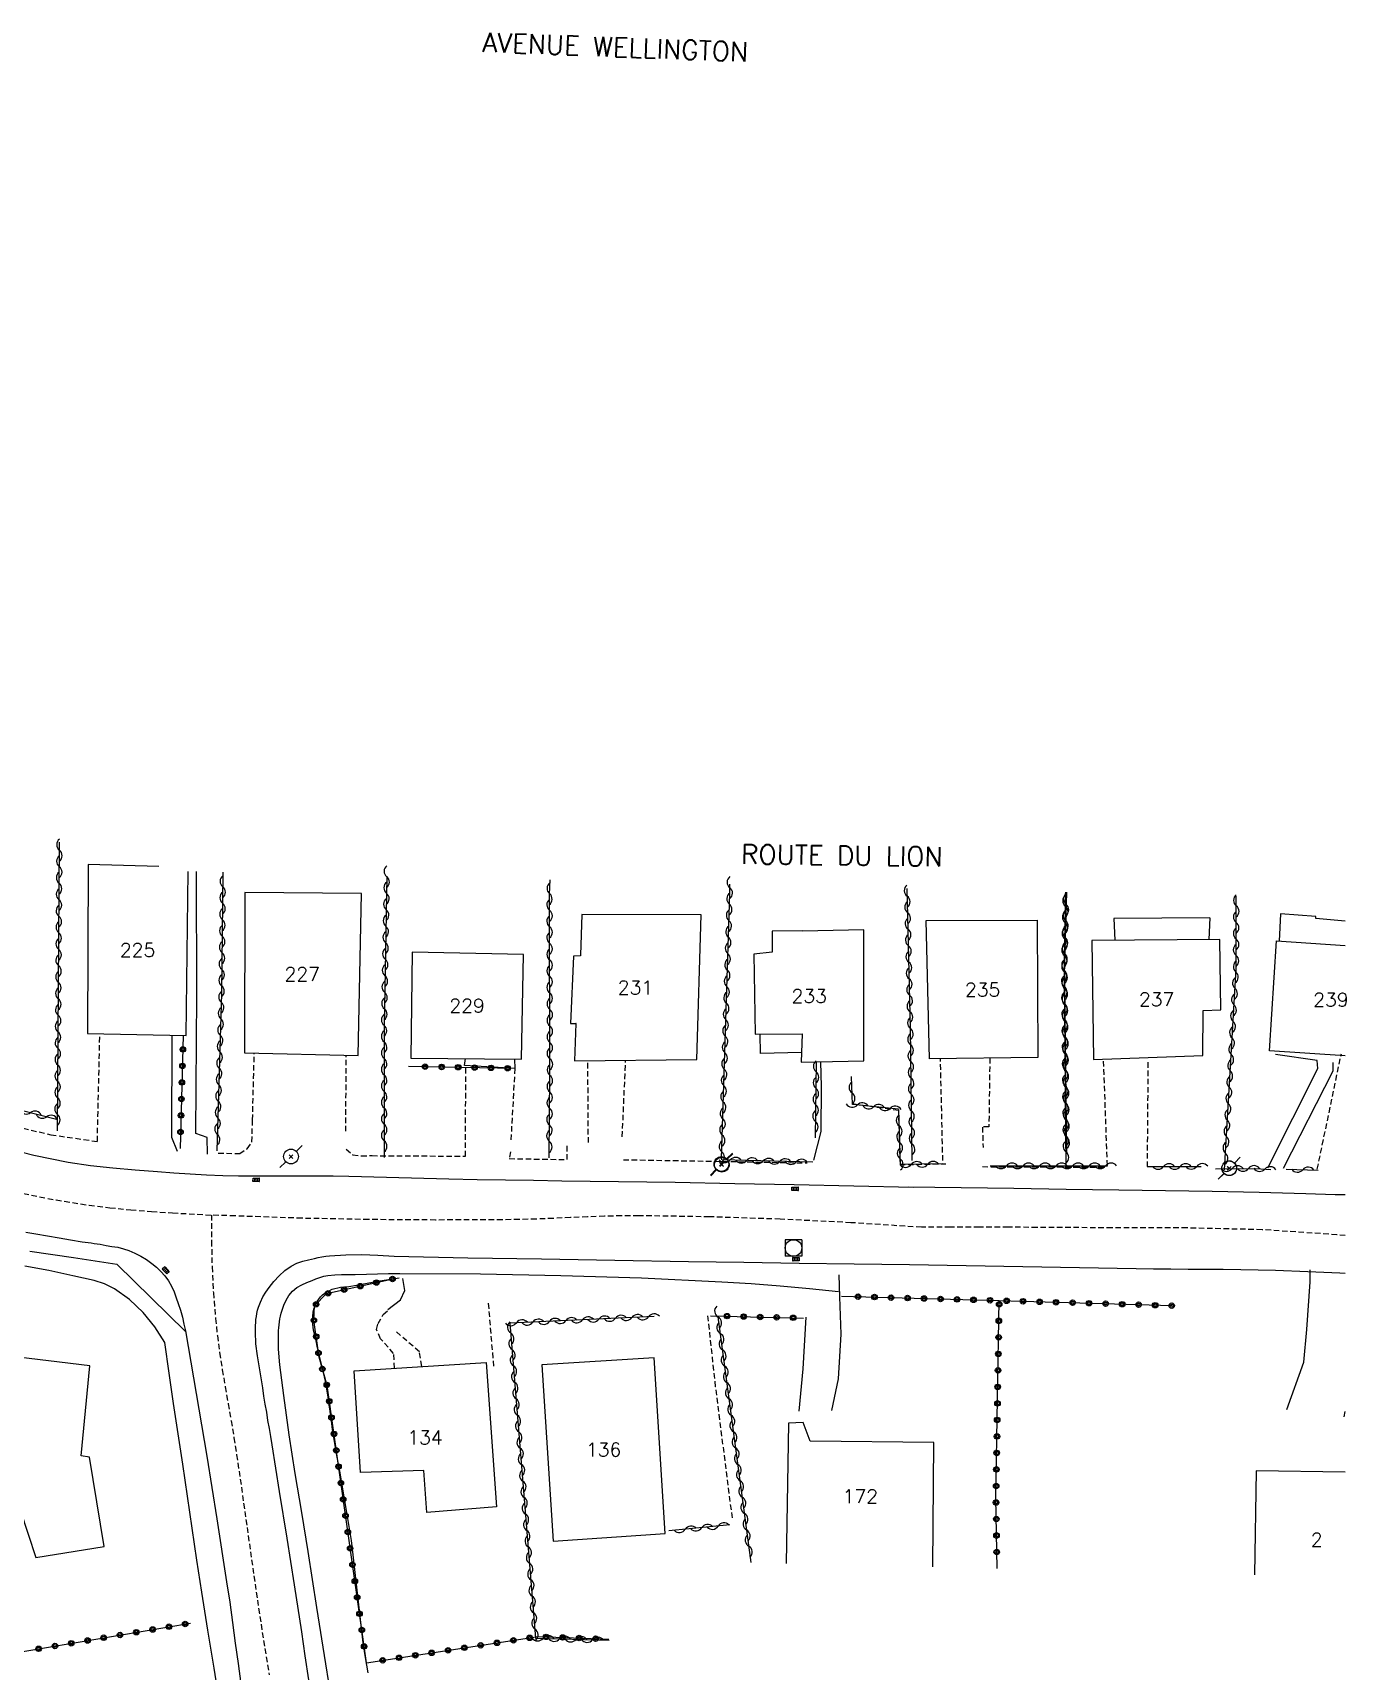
# Model space of a CAD drawing. Header units: millimetres. Extents: x 150997 to 152001, y 151999 to 153001.
# Drawn here: x 151880.8 to 152000.1, y 152318.2 to 152467 of the extents above; entities that cross this region are included whole.
import ezdxf
from ezdxf.enums import TextEntityAlignment as Align

# ---------------------------------------------------------------- set-up
doc = ezdxf.new("R2010")
doc.units = ezdxf.units.MM
doc.linetypes.add('DASHED', pattern=[0.75, 0.5, -0.25])
doc.layers.get('0').update_dxf_attribs({"linetype": 'CONTINUOUS'})
for name, color, linetype in [('W0001', 6, 'DASHED'), ('W0008', 7, 'CONTINUOUS'), ('W0014', 7, 'CONTINUOUS'), ('W0017', 7, 'CONTINUOUS'), ('W0101', 7, 'CONTINUOUS'), ('W0104', 1, 'CONTINUOUS'), ('W0112', 1, 'DASHED'), ('W0211', 2, 'CONTINUOUS'), ('W0310', 3, 'CONTINUOUS'), ('W0323', 7, 'CONTINUOUS'), ('W0401', 7, 'CONTINUOUS'), ('W0420', 7, 'CONTINUOUS'), ('W0473', 7, 'CONTINUOUS'), ('W0989', 7, 'CONTINUOUS'), ('W0991', 7, 'CONTINUOUS')]:
    doc.layers.add(name, color=color, linetype=linetype)
doc.styles.get("Standard").update_dxf_attribs({"font": 'romans.shx', "width": 0.85})

# ---------------------------------------------------------------- blocks, each defined once
blk = doc.blocks.new('T473')
for p, q in [((-0.166667, 0.166667), (0.166667, -0.166667)), ((-0.166667, -0.166667), (0.166667, 0.166667)), ((0.500001, 0.500001), (1.000002, 1.000002)), ((-1.000002, -1.000002), (-0.500001, -0.500001))]:
    blk.add_line(p, q)
blk.add_ellipse((0, 0), major_axis=(0.471405, 0.471405), ratio=1, start_param=5.4977871438, end_param=11.780972451)
blk = doc.blocks.new('T401')
for p, q in [((-0.3, 0.3), (0, 0.3)), ((-0.3, -0.25), (-0.3, 0.3)), ((-0.3, 0.15), (0, 0.15)), ((-0.3, 0), (0, 0)), ((0, 0.3), (0, -0.25)), ((-0.3, -0.15), (0, -0.15)), ((-0.3, -0.25), (-0.3, -0.3)), ((-0.3, -0.3), (0, -0.3)), ((0, -0.3), (0, -0.25))]:
    blk.add_line(p, q)
blk = doc.blocks.new('T420')
for p, q in [((0.75, 0.75), (-0.75, 0.75)), ((-0.75, 0.75), (-0.75, -0.75)), ((0.75, 0.75), (0.75, -0.75)), ((0.75, -0.75), (-0.75, -0.75))]:
    blk.add_line(p, q)
blk.add_ellipse((0, 0), major_axis=(-0.53, 0.53), ratio=1, start_param=3.926991, end_param=10.210176)
blk = doc.blocks.new('t310o')
at = {"color": 0, "linetype": 'Continuous'}
for centre, start, end in [((-0.5, 0.38), 216.8699, 323.1304), ((0.5, -0.37), 36.8699, 143.1303)]:
    blk.add_arc(centre, 0.625, start, end, dxfattribs=at)
blk = doc.blocks.new('t323o')
at = {"color": 0, "linetype": 'Continuous'}
for radius in [0.25, 0.15]:
    blk.add_circle((0, 0), radius, dxfattribs=at)

msp = doc.modelspace()

# ---------------------------------------------------------------- linework, layer by layer
at = {"layer": 'W0001'}
for points in [[(151844.03, 152374.91), (151846.38, 152373.34), (151848.78, 152371.84), (151851.24, 152370.44), (151853.77, 152369.16), (151856.08, 152368.17), (151858.44, 152367.31), (151860.83, 152366.53), (151863.22, 152365.79), (151865.9, 152364.98), (151868.6, 152364.24), (151871.31, 152363.54), (151874.03, 152362.89), (151876.98, 152362.21), (151879.94, 152361.55), (151882.92, 152360.97), (151885.92, 152360.5), (151887.8, 152360.27), (151889.7, 152360.08), (151891.59, 152359.93), (151893.49, 152359.8), (151897.04, 152359.6)], [(151897.04, 152359.6), (151897.03, 152357.25), (151897.08, 152354.9), (151897.2, 152352.55), (151897.39, 152350.21), (151897.56, 152348.65), (151897.77, 152347.1), (151898.01, 152345.55), (151898.27, 152344), (151898.54, 152342.46), (151898.81, 152340.92), (151899.07, 152339.37), (151899.31, 152337.82), (151899.64, 152335.62), (151899.95, 152333.42), (151900.26, 152331.22), (151900.57, 152329.02), (151900.88, 152326.82), (151901.2, 152324.62), (151901.53, 152322.42), (151901.87, 152320.22), (151902.26, 152317.84)], [(152000, 152357.73), (151999.25, 152357.81), (151992.45, 152358.27), (151985.63, 152358.43), (151978.82, 152358.44), (151972.02, 152358.48), (151969.4, 152358.5), (151966.77, 152358.51), (151964.15, 152358.51), (151961.52, 152358.49), (151955.11, 152358.91), (151948.68, 152359.23), (151942.26, 152359.44), (151935.83, 152359.54), (151934.28, 152359.53), (151932.73, 152359.49), (151931.18, 152359.44), (151929.63, 152359.37), (151928.09, 152359.3), (151926.54, 152359.24), (151924.99, 152359.2), (151923.44, 152359.17), (151917.38, 152359.15), (151911.31, 152359.19), (151905.25, 152359.31), (151899.18, 152359.52), (151897.04, 152359.6)]]:
    msp.add_lwpolyline(points, dxfattribs=at)
at = {"layer": 'W0008'}
msp.add_lwpolyline([(151880.17, 152358.05), (151881.08, 152357.9), (151882.13, 152357.72), (151883.18, 152357.53), (151884.23, 152357.35), (151885.28, 152357.18), (151885.55, 152357.14), (151885.83, 152357.1), (151886.1, 152357.07), (151886.37, 152357.03), (151886.65, 152356.99), (151886.92, 152356.95), (151887.19, 152356.9), (151887.46, 152356.85), (151887.99, 152356.76), (151888.51, 152356.67), (151889.03, 152356.54), (151889.53, 152356.38), (151890.08, 152356.14), (151890.62, 152355.87), (151891.13, 152355.55), (151891.61, 152355.2), (151892.03, 152354.86), (151892.42, 152354.48), (151892.79, 152354.08), (151893.11, 152353.64), (151893.4, 152353.15), (151893.63, 152352.63), (151893.83, 152352.09), (151894.01, 152351.56), (151894.21, 152350.95), (151894.38, 152350.33), (151894.53, 152349.7), (151894.66, 152349.07)], dxfattribs=at)
at = {"layer": 'W0014'}
for points in [[(151960.78, 152362.12), (151955.37, 152362.24), (151949.96, 152362.35), (151944.55, 152362.45), (151939.14, 152362.55), (151936.57, 152362.59), (151934, 152362.63), (151931.43, 152362.66), (151928.86, 152362.69), (151926.29, 152362.73), (151923.72, 152362.76), (151921.15, 152362.8), (151918.58, 152362.85), (151917.45, 152362.88), (151916.31, 152362.91), (151915.18, 152362.95), (151914.04, 152362.98), (151912.91, 152363.02), (151911.77, 152363.05), (151910.64, 152363.08), (151909.5, 152363.1), (151908.07, 152363.12), (151906.64, 152363.12), (151905.21, 152363.12), (151903.78, 152363.12), (151902.35, 152363.12), (151900.91, 152363.12), (151899.48, 152363.14), (151898.05, 152363.18), (151896.57, 152363.24), (151895.09, 152363.31), (151893.61, 152363.41), (151892.13, 152363.52), (151890.1, 152363.68), (151888.06, 152363.85), (151886.03, 152364.07), (151884.02, 152364.38), (151880.9, 152365.02), (151877.81, 152365.81)], [(152000, 152361.43), (151999.09, 152361.45), (151996.42, 152361.53), (151992.17, 152361.65), (151987.93, 152361.73), (151983.69, 152361.79), (151979.45, 152361.85), (151974.67, 152361.93), (151969.9, 152362), (151965.13, 152362.07), (151960.35, 152362.13)], [(151880.54, 152356.33), (151884.48, 152355.74), (151888.43, 152355.14)], [(151905.88, 152317.38), (151905.55, 152319.57), (151905.22, 152321.75), (151904.57, 152326), (151903.9, 152330.24), (151903.22, 152334.48), (151902.53, 152338.73), (151902.41, 152339.47), (151902.29, 152340.21), (151902.16, 152340.94), (151902.04, 152341.68), (151901.91, 152342.42), (151901.79, 152343.16), (151901.68, 152343.9), (151901.57, 152344.64), (151901.39, 152345.72), (151901.21, 152346.8), (151901.07, 152347.9), (151901.02, 152348.99), (151901.02, 152349.28), (151901.03, 152349.56), (151901.05, 152349.84), (151901.07, 152350.11), (151901.11, 152350.39), (151901.16, 152350.67), (151901.22, 152350.95), (151901.3, 152351.22), (151901.48, 152351.7), (151901.7, 152352.17), (151901.97, 152352.61), (151902.26, 152353.03), (151902.7, 152353.58), (151903.17, 152354.09), (151903.69, 152354.56), (151904.27, 152354.97), (151904.78, 152355.22), (151905.31, 152355.4), (151905.85, 152355.54), (151906.39, 152355.66), (151906.72, 152355.74), (151907.06, 152355.81), (151907.41, 152355.86), (151907.75, 152355.9), (151909.22, 152355.98), (151910.69, 152356.01), (151912.15, 152355.96), (151913.61, 152355.86)], [(151913.61, 152355.86), (151920.3, 152355.73), (151926.99, 152355.61), (151933.67, 152355.5), (151940.36, 152355.39), (151945.38, 152355.32), (151950.39, 152355.24), (151955.41, 152355.18), (151960.43, 152355.12)], [(151892.78, 152348.01), (151891.89, 152349.45), (151890.82, 152350.76), (151889.59, 152351.92), (151888.21, 152352.9), (151887.32, 152353.35), (151886.36, 152353.65), (151885.39, 152353.86), (151884.44, 152354.07), (151882.26, 152354.55), (151880.07, 152354.95)], [(151888.43, 152355.14), (151894.67, 152349.01)], [(151908.23, 152313.73), (151907.42, 152318.83), (151906.61, 152323.94), (151905.8, 152329.04), (151905.23, 152332.58), (151904.64, 152336.11), (151904.08, 152339.65), (151903.6, 152343.2), (151903.42, 152344.6), (151903.24, 152346), (151903.12, 152347.41), (151903.1, 152348.83), (151903.11, 152349.1), (151903.13, 152349.37), (151903.16, 152349.63), (151903.19, 152349.9), (151903.24, 152350.17), (151903.29, 152350.43), (151903.36, 152350.69), (151903.44, 152350.95), (151903.61, 152351.41), (151903.81, 152351.87), (151904.06, 152352.3), (151904.38, 152352.69), (151904.78, 152353.02), (151905.23, 152353.27), (151905.7, 152353.47), (151906.16, 152353.67), (151906.51, 152353.81), (151906.87, 152353.93), (151907.23, 152354.04), (151907.61, 152354.12), (151908.22, 152354.18), (151908.85, 152354.2), (151909.47, 152354.19), (151910.09, 152354.19), (151911.1, 152354.23), (151912.11, 152354.26), (151913.12, 152354.29), (151914.14, 152354.3), (151921.45, 152354.25), (151928.76, 152354.12), (151936.07, 152353.89), (151943.37, 152353.54), (151946.03, 152353.38), (151948.69, 152353.18), (151951.34, 152352.93), (151953.99, 152352.65)], [(151960.43, 152355.12), (151965.57, 152355.01), (151970.72, 152354.92), (151975.86, 152354.83), (151981, 152354.74), (151982.59, 152354.72), (151984.17, 152354.71), (151985.75, 152354.7), (151987.34, 152354.69), (151988.92, 152354.68), (151990.51, 152354.66), (151992.09, 152354.63), (151993.68, 152354.59), (151996.6, 152354.48), (151999.52, 152354.34), (152000, 152354.31)], [(151894.66, 152349.07), (151895.65, 152343.38), (151896.6, 152337.69), (151897.52, 152331.99), (151898.4, 152326.29), (151898.68, 152324.43), (151898.94, 152322.58), (151899.19, 152320.72), (151899.44, 152318.87), (151899.69, 152317.01)], [(151897.83, 152314.99), (151897.26, 152318.44), (151896.7, 152321.9), (151896.15, 152325.35), (151895.7, 152328.25), (151895.27, 152331.15), (151894.84, 152334.06), (151894.41, 152336.96), (151894, 152339.72), (151893.59, 152342.48), (151893.19, 152345.24), (151892.78, 152348.01)]]:
    msp.add_lwpolyline(points, dxfattribs=at)
at = {"layer": 'W0017'}
for points in [[(151896.68, 152365.13), (151896.63, 152366.64), (151895.6, 152367.02), (151895.71, 152379.55), (151895.68, 152390.8)], [(151893.95, 152365.39), (151893.42, 152366.64), (151893.45, 152375.94)], [(151951.73, 152364.58), (151952.4, 152367.19), (151952.44, 152371.27), (151952.37, 152373.52)], [(151992.97, 152363.89), (151997.51, 152372.91), (151997.46, 152373.64), (151993.67, 152374.18)], [(151998.88, 152373.47), (151998.88, 152372.66), (151994.35, 152363.82)], [(151953.36, 152341.84), (151953.99, 152344.72), (151954.21, 152348.78), (151954.11, 152352.18), (151954.05, 152354.17)], [(151994.71, 152341.93), (151996.23, 152346.24), (151996.51, 152349.19), (151996.83, 152353.55), (151996.83, 152354.63)], [(151913.04, 152351.01), (151914.2, 152351.89), (151914.6, 152352.74), (151914.4, 152353.84)], [(151951.02, 152350.32), (151950.73, 152345.63), (151950.38, 152341.79)], [(151999.89, 152341.27), (152000, 152341.76)]]:
    msp.add_lwpolyline(points, dxfattribs=at)
at = {"layer": 'W0101'}
for points in [[(151892.25, 152391.26), (151885.82, 152391.45), (151885.78, 152376.11), (151894.74, 152375.92)], [(151894.74, 152375.92), (151894.9, 152390.82)], [(152000, 152374.06), (151993.11, 152374.52), (151993.77, 152384.51), (152000, 152384.1)], [(151962.64, 152338.93), (151951.4, 152339.07), (151950.78, 152340.76), (151949.43, 152340.68), (151949.22, 152327.95)], [(151962.54, 152327.63), (151962.64, 152338.93)], [(151991.92, 152336.36), (151991.77, 152326.93)], [(152000, 152336.24), (151991.92, 152336.36)]]:
    msp.add_lwpolyline(points, dxfattribs=at)
for points in [[(151910.36, 152374.09), (151910.65, 152388.81), (151900.06, 152388.9), (151900.02, 152374.35)], [(151941.1, 152373.73), (151941.5, 152386.89), (151930.65, 152386.92), (151930.55, 152383.21), (151930.55, 152383.16), (151929.9, 152383.11), (151929.65, 152377.01), (151930.14, 152377), (151930.11, 152377), (151930, 152373.62)], [(151956.27, 152373.61), (151956.27, 152385.51), (151950.72, 152385.39), (151950.71, 152385.42), (151947.96, 152385.39), (151947.94, 152383.47), (151946.3, 152383.31), (151946.42, 152376.05), (151950.68, 152376.08), (151950.58, 152373.48)], [(151972.07, 152373.92), (151962.24, 152373.79), (151961.95, 152386.36), (151972.02, 152386.38)], [(151988.7, 152378.24), (151988.62, 152384.65), (151976.98, 152384.55), (151977.14, 152373.73), (151987.08, 152374.1), (151987.09, 152378.18)], [(151925.19, 152373.75), (151925.37, 152383.26), (151915.26, 152383.49), (151915.12, 152373.87)], [(151887.27, 152329.5), (151885.96, 152337.61), (151885.18, 152337.72), (151885.98, 152345.9), (151869.17, 152347.93), (151867.83, 152336.2), (151878.97, 152334.85), (151881.08, 152328.49)], [(151922.91, 152333.08), (151916.58, 152332.58), (151916.32, 152336.4), (151910.55, 152336.22), (151909.99, 152345.46), (151921.98, 152346.21)], [(151937.22, 152346.63), (151927.04, 152345.99), (151928.07, 152329.96), (151938.23, 152330.67)]]:
    msp.add_lwpolyline(points, close=True, dxfattribs=at)
at = {"layer": 'W0104'}
for points in [[(152000, 152386.29), (151997.32, 152386.54), (151997.32, 152386.73), (151994.13, 152386.98), (151993.99, 152384.49)], [(151987.69, 152386.61), (151978.99, 152386.53), (151979.08, 152384.57)], [(151987.69, 152386.61), (151987.62, 152384.65)], [(151950.61, 152374.36), (151946.89, 152374.29), (151946.86, 152376.05)], [(151924.55, 152373.76), (151924.58, 152372.92), (151920.01, 152373.2), (151920.11, 152373.81)]]:
    msp.add_lwpolyline(points, dxfattribs=at)
at = {"layer": 'W0112'}
for points in [[(151845.8, 152383.88), (151845.75, 152383.15), (151846.04, 152382.54), (151848.39, 152380.76), (151851.33, 152378.91), (151858.01, 152375.31), (151862.67, 152372.99), (151869.29, 152370.55), (151876.27, 152368.35), (151882.44, 152366.9), (151886.66, 152366.28)], [(151886.66, 152366.29), (151886.89, 152376.09)], [(151899.59, 152365.18), (151900.28, 152365.63), (151900.69, 152366.23), (151900.76, 152368.23), (151900.91, 152374.32)], [(151909.23, 152367.21), (151909.26, 152374.11)], [(151931.26, 152366.18), (151931.21, 152373.63)], [(151934.34, 152366.71), (151934.64, 152373.66)], [(151963.45, 152364.55), (151963.24, 152373.8)], [(151967.72, 152373.86), (151967.64, 152367.62), (151967.05, 152367.6), (151967.11, 152365.74)], [(151978.4, 152364.1), (151978.05, 152373.82)], [(151997.46, 152363.76), (151999.65, 152374.26)], [(151920.09, 152364.95), (151920.13, 152373.19)], [(151924.58, 152372.92), (151924.22, 152366.4)], [(151982.08, 152373.48), (151982.01, 152364)], [(151959.6, 152364.18), (151959.45, 152369.09), (151955.05, 152369.73)], [(151897.64, 152365.23), (151899.59, 152365.18)], [(151909.27, 152365.6), (151909.85, 152365.08), (151910.64, 152364.99), (151911.61, 152365), (151920.09, 152364.95)], [(151924.2, 152365.34), (151924.07, 152364.73)], [(151924.07, 152364.73), (151929.33, 152364.64)], [(151929.33, 152364.64), (151929.32, 152366.04)], [(151934.44, 152364.63), (151951.14, 152364.34)], [(151959.54, 152364.18), (151963.72, 152364.26)], [(151967.05, 152364), (151978.12, 152363.95)], [(151922.67, 152345.86), (151922.18, 152351.79)], [(151913.66, 152345.69), (151913.57, 152347.03), (151912.39, 152348.37), (151912.01, 152349.2), (151912.16, 152349.74), (151912.62, 152350.57), (151913.04, 152350.93)], [(151944.34, 152332.08), (151942.82, 152344), (151942.12, 152350.46)], [(151916.14, 152345.85), (151915.91, 152347.19), (151913.66, 152349.12)]]:
    msp.add_lwpolyline(points, dxfattribs=at)
at = {"layer": 'W0211'}
msp.add_lwpolyline([(151911.25, 152318), (151911.13, 152318.71), (151911.01, 152319.42), (151910.81, 152320.74), (151910.64, 152322.07), (151910.49, 152323.4), (151910.35, 152324.73), (151910.21, 152326.06), (151910.06, 152327.39), (151909.91, 152328.72), (151909.73, 152330.04), (151909.54, 152331.31), (151909.33, 152332.57), (151909.12, 152333.83), (151908.9, 152335.08), (151908.67, 152336.34), (151908.45, 152337.6), (151908.24, 152338.86), (151908.03, 152340.12), (151907.95, 152340.67), (151907.87, 152341.22), (151907.8, 152341.77), (151907.73, 152342.32), (151907.65, 152342.87), (151907.57, 152343.43), (151907.48, 152343.98), (151907.38, 152344.52), (151907.3, 152344.9), (151907.21, 152345.28), (151907.12, 152345.66), (151907.02, 152346.04), (151906.92, 152346.41), (151906.83, 152346.79), (151906.74, 152347.17), (151906.67, 152347.55), (151906.49, 152348.33), (151906.3, 152349.14), (151906.19, 152349.97), (151906.27, 152350.81), (151906.33, 152351.05), (151906.41, 152351.29), (151906.51, 152351.53), (151906.63, 152351.75), (151906.77, 152351.97), (151906.94, 152352.17), (151907.12, 152352.35), (151907.32, 152352.51), (151908, 152352.86), (151908.75, 152353.04), (151909.5, 152353.12), (151910.21, 152353.23), (151911.17, 152353.42), (151912.14, 152353.59), (151913.11, 152353.75), (151914.08, 152353.89)], dxfattribs=at)
at = {"layer": 'W0310'}
for points in [[(151883.03, 152367.25), (151883.22, 152393.49)], [(151898.07, 152390.75), (151897.93, 152379.73), (151897.51, 152365.43)], [(151912.95, 152390.4), (151912.7, 152376.69), (151912.71, 152364.84)], [(151927.71, 152364.79), (151927.77, 152372.44), (151927.73, 152388.72), (151927.78, 152390.05)], [(151951.64, 152364.4), (151943.37, 152364.63), (151943.36, 152364.74), (151944.1, 152388.82), (151944.11, 152389.66)], [(151960.68, 152364.57), (151960.51, 152376.58), (151960.21, 152389.28)], [(151974.68, 152388.94), (151974.46, 152381.43), (151974.64, 152363.85)], [(151974.73, 152365.17), (151974.49, 152383.01), (151974.62, 152388.95)], [(151989.05, 152363.72), (151990.09, 152381.96), (151990.11, 152388.58)], [(151846.42, 152383.54), (151848.73, 152381.54), (151853.57, 152378.77), (151861.35, 152374.88), (151876.25, 152370.02), (151883.08, 152368.27)], [(151951.95, 152373.51), (151951.86, 152366.62)], [(151959.44, 152369.23), (151955.24, 152369.64), (151955.16, 152372.2)], [(151963.41, 152364.25), (151959.6, 152364.18), (151959.45, 152369.2)], [(151967.74, 152364.07), (151978.4, 152364.07)], [(151982.01, 152364), (151986.93, 152364.02)], [(151988.22, 152363.81), (151991.87, 152363.84), (151993.24, 152363.74)], [(151994.65, 152363.77), (151997.55, 152363.68)], [(151937.23, 152350.39), (151924.13, 152349.79), (151926.46, 152321.16), (151933.14, 152320.97)], [(151946.03, 152328.03), (151943.05, 152350.35)], [(151944.11, 152331.45), (151938.57, 152330.92)]]:
    msp.add_lwpolyline(points, dxfattribs=at)
at = {"layer": 'W0323'}
for points in [[(151894.47, 152375.92), (151894.17, 152365.65)], [(151924.6, 152372.93), (151914.93, 152373.11)], [(151911.1, 152318.93), (151907.52, 152344.11), (151906.81, 152346.68), (151906.33, 152350.04), (151906.39, 152351.34), (151907.46, 152352.46), (151913.66, 152353.83)], [(151954.25, 152352.23), (151968.57, 152351.83), (151984.27, 152351.37)], [(151968.38, 152327.49), (151968.28, 152333.92), (151968.57, 152351.83)], [(151942.36, 152350.46), (151950.79, 152350.24)], [(151870.97, 152318.47), (151871.44, 152318.54), (151895.11, 152322.53)], [(151911.1, 152318.93), (151926.69, 152321.31), (151933.12, 152321.08)]]:
    msp.add_lwpolyline(points, dxfattribs=at)

# ---------------------------------------------------------------- block references
at = {"layer": 'W0310'}
for p, rotation in [((151883.22, 152392.75), 89.57539357689367), ((151883.21, 152391.25), 89.57539357689367), ((151883.19, 152389.75), 89.57539357689367), ((151898.05, 152389.43), 269.3183071682975), ((151912.94, 152390.34), 268.9672778037855), ((151944.11, 152389.35), 89.52608853141757), ((151883.18, 152388.25), 89.57539357689367), ((151898.03, 152387.93), 269.3183071682975), ((151912.92, 152388.84), 268.9672778037855), ((151927.74, 152388.79), 87.8347431890976), ((151944.07, 152387.85), 88.2399493557862), ((151960.22, 152388.57), 91.35991230398422), ((151974.59, 152387.66), 88.79243149533546), ((151974.65, 152387.84), 268.3860584421481), ((151990.11, 152387.69), 89.81540322525865), ((151883.17, 152386.75), 89.57539357689367), ((151898.01, 152386.43), 269.3183071682975), ((151912.89, 152387.34), 268.9672778037855), ((151927.74, 152387.29), 90.13020945845093), ((151944.03, 152386.35), 88.2399493557862), ((151960.26, 152387.07), 91.35991230398422), ((151974.56, 152386.16), 88.79243149533546), ((151974.6, 152386.34), 268.3860584421481), ((151990.1, 152386.19), 89.81540322525865), ((151883.16, 152385.25), 89.57539357689367), ((151898, 152384.93), 269.3183071682975), ((151912.86, 152385.84), 268.9672778037855), ((151927.74, 152385.79), 90.13020945845093), ((151943.98, 152384.85), 88.2399493557862), ((151960.3, 152385.57), 91.35991230398422), ((151974.53, 152384.67), 88.79243149533546), ((151974.56, 152384.84), 268.3860584421481), ((151990.1, 152384.69), 89.81540322525865), ((151883.15, 152383.75), 89.57539357689367), ((151897.98, 152383.43), 269.3183071682975), ((151912.84, 152384.34), 268.9672778037855), ((151927.74, 152384.29), 90.13020945845093), ((151943.93, 152383.35), 88.2399493557862), ((151960.33, 152384.07), 91.35991230398422), ((151974.5, 152383.17), 88.79243149533546), ((151974.52, 152383.34), 268.3860584421481), ((151990.09, 152383.19), 89.81540322525865), ((151883.14, 152382.25), 89.57539357689367), ((151897.96, 152381.93), 269.3183071682975), ((151912.81, 152382.84), 268.9672778037855), ((151927.75, 152382.79), 90.13020945845093), ((151943.89, 152381.85), 88.2399493557862), ((151960.37, 152382.57), 91.35991230398422), ((151974.48, 152381.84), 268.3860584421481), ((151974.51, 152381.67), 90.76753767728567), ((151990.07, 152381.69), 86.73908615858558), ((151883.13, 152380.75), 89.57539357689367), ((151897.94, 152380.43), 269.3183071682975), ((151912.78, 152381.34), 268.9672778037855), ((151927.75, 152381.29), 90.13020945845093), ((151943.84, 152380.35), 88.2399493557862), ((151960.4, 152381.07), 91.35991230398422), ((151974.48, 152380.34), 270.5733621756162), ((151974.53, 152380.17), 90.76753767728567), ((151989.99, 152380.2), 86.73908615858558), ((151883.12, 152379.25), 89.57539357689367), ((151897.91, 152378.93), 268.2892895449215), ((151912.75, 152379.84), 268.9672778037855), ((151927.75, 152379.79), 90.13020945845093), ((151943.8, 152378.85), 88.2399493557862), ((151960.44, 152379.57), 91.35991230398422), ((151974.49, 152378.84), 270.5733621756162), ((151974.55, 152378.67), 90.76753767728567), ((151989.9, 152378.7), 86.73908615858558), ((151883.11, 152377.75), 89.57539357689367), ((151897.87, 152377.43), 268.2892895449215), ((151912.73, 152378.34), 268.9672778037855), ((151927.76, 152378.29), 90.13020945845093), ((151943.75, 152377.35), 88.2399493557862), ((151960.47, 152378.07), 91.35991230398422), ((151974.51, 152377.34), 270.5733621756162), ((151974.57, 152377.17), 90.76753767728567), ((151989.82, 152377.2), 86.73908615858558), ((151883.09, 152376.25), 89.57539357689367), ((151897.82, 152375.93), 268.2892895449215), ((151912.7, 152376.84), 268.9672778037855), ((151927.76, 152376.79), 90.13020945845093), ((151943.7, 152375.85), 88.2399493557862), ((151960.51, 152376.57), 90.80142074941963), ((151974.52, 152375.84), 270.5733621756162), ((151974.59, 152375.67), 90.76753767728567), ((151989.73, 152375.7), 86.73908615858558), ((151883.08, 152374.75), 89.57539357689367), ((151897.78, 152374.43), 268.2892895449215), ((151912.7, 152375.34), 270.0531679933912), ((151927.76, 152375.29), 90.13020945845093), ((151943.66, 152374.35), 88.2399493557862), ((151960.53, 152375.07), 90.80142074941963), ((151974.54, 152374.34), 270.5733621756162), ((151974.61, 152374.17), 90.76753767728567), ((151989.65, 152374.2), 86.73908615858558), ((151883.07, 152373.25), 89.57539357689367), ((151897.73, 152372.93), 268.2892895449215), ((151912.7, 152373.84), 270.0531679933912), ((151927.77, 152373.79), 90.13020945845093), ((151943.61, 152372.85), 88.2399493557862), ((151951.94, 152372.62), 269.2876844414387), ((151960.55, 152373.57), 90.80142074941963), ((151974.55, 152372.84), 270.5733621756162), ((151974.63, 152372.67), 90.76753767728567), ((151989.56, 152372.71), 86.73908615858558), ((151883.06, 152371.75), 89.57539357689367), ((151897.69, 152371.43), 268.2892895449215), ((151912.7, 152372.34), 270.0531679933912), ((151927.77, 152372.29), 89.55021900388327), ((151943.57, 152371.35), 88.2399493557862), ((151951.92, 152371.12), 269.2876844414387), ((151960.57, 152372.07), 90.80142074941963), ((151974.57, 152371.34), 270.5733621756162), ((151974.65, 152371.17), 90.76753767728567), ((151989.48, 152371.21), 86.73908615858558), ((151883.05, 152370.25), 89.57539357689367), ((151897.64, 152369.93), 268.2892895449215), ((151912.7, 152370.84), 270.0531679933912), ((151927.76, 152370.79), 89.55021900388327), ((151943.52, 152369.86), 88.2399493557862), ((151951.9, 152369.62), 269.2876844414387), ((151955.21, 152370.7), 91.81085587503166), ((151960.59, 152370.57), 90.80142074941963), ((151974.58, 152369.84), 270.5733621756162), ((151974.67, 152369.67), 90.76753767728567), ((151989.39, 152369.71), 86.73908615858558), ((151880.6, 152368.91), 345.7055892868141), ((151883.04, 152368.75), 89.57539357689367), ((151897.6, 152368.43), 268.2892895449215), ((151912.7, 152369.34), 270.0531679933912), ((151927.75, 152369.29), 89.55021900388327), ((151943.47, 152368.36), 88.2399493557862), ((151951.88, 152368.12), 269.2876844414387), ((151955.68, 152369.6), 174.3421006976203), ((151957.17, 152369.45), 174.3421006976203), ((151958.66, 152369.3), 174.3421006976203), ((151960.61, 152369.07), 90.80142074941963), ((151974.6, 152368.34), 270.5733621756162), ((151974.69, 152368.17), 90.76753767728567), ((151989.3, 152368.21), 86.73908615858558), ((151882.06, 152368.53), 345.7055892868141), ((151897.55, 152366.93), 268.2892895449215), ((151912.71, 152367.84), 270.0531679933912), ((151927.73, 152367.79), 89.55021900388327), ((151943.43, 152366.86), 88.2399493557862), ((151959.49, 152367.7), 91.80381544670414), ((151960.64, 152367.57), 90.80142074941963), ((151974.61, 152366.84), 270.5733621756162), ((151974.71, 152366.67), 90.76753767728567), ((151989.22, 152366.72), 86.73908615858558), ((151912.71, 152366.34), 270.0531679933912), ((151927.72, 152366.29), 89.55021900388327), ((151943.38, 152365.36), 88.2399493557862), ((151959.54, 152366.2), 91.80381544670414), ((151960.66, 152366.07), 90.80142074941963), ((151974.63, 152365.34), 270.5733621756162), ((151989.13, 152365.22), 86.73908615858558), ((151944.14, 152364.61), 178.3792459318663), ((151945.64, 152364.57), 178.3792459318663), ((151947.14, 152364.52), 178.3792459318663), ((151948.64, 152364.48), 178.3792459318663), ((151950.14, 152364.44), 178.3792459318663), ((151959.59, 152364.7), 91.80381544670414), ((151960.58, 152364.2), 180.9937298994341), ((151962.08, 152364.22), 180.9937298994341), ((151969.24, 152364.07), 359.9946256654724), ((151970.74, 152364.07), 359.9946256654724), ((151972.24, 152364.07), 359.9946256654724), ((151973.74, 152364.07), 359.9946256654724), ((151975.24, 152364.07), 359.9946256654724), ((151976.74, 152364.07), 359.9946256654724), ((151978.24, 152364.07), 359.9946256654724), ((151983.51, 152364.01), 0.1865545854326249), ((151985.01, 152364.01), 0.1865545854326249), ((151986.51, 152364.02), 0.1865545854326249), ((151989.72, 152363.82), 0.4863435124140629), ((151991.22, 152363.83), 0.4863435124140629), ((151992.71, 152363.78), 355.7389399754516), ((151996.15, 152363.72), 358.084269180169), ((151943.05, 152350.33), 97.61102313075729), ((151924.72, 152349.82), 182.6172388324999), ((151924.2, 152348.89), 274.658946293507), ((151926.22, 152349.88), 182.6172388324999), ((151927.72, 152349.95), 182.6172388324999), ((151929.22, 152350.02), 182.6172388324999), ((151930.72, 152350.09), 182.6172388324999), ((151932.22, 152350.16), 182.6172388324999), ((151933.71, 152350.23), 182.6172388324999), ((151935.21, 152350.3), 182.6172388324999), ((151936.71, 152350.36), 182.6172388324999), ((151943.25, 152348.84), 97.61102313075729), ((151924.32, 152347.39), 274.658946293507), ((151943.45, 152347.36), 97.61102313075729), ((151924.45, 152345.9), 274.658946293507), ((151943.65, 152345.87), 97.61102313075729), ((151924.57, 152344.4), 274.658946293507), ((151943.85, 152344.38), 97.61102313075729), ((151924.69, 152342.91), 274.658946293507), ((151944.04, 152342.9), 97.61102313075729), ((151924.81, 152341.41), 274.658946293507), ((151944.24, 152341.41), 97.61102313075729), ((151924.93, 152339.92), 274.658946293507), ((151944.44, 152339.92), 97.61102313075729), ((151925.06, 152338.42), 274.658946293507), ((151944.64, 152338.44), 97.61102313075729), ((151925.18, 152336.93), 274.658946293507), ((151944.84, 152336.95), 97.61102313075729), ((151925.3, 152335.43), 274.658946293507), ((151945.04, 152335.46), 97.61102313075729), ((151925.42, 152333.94), 274.658946293507), ((151945.24, 152333.98), 97.61102313075729), ((151925.54, 152332.44), 274.658946293507), ((151945.44, 152332.49), 97.61102313075729), ((151925.66, 152330.95), 274.658946293507), ((151945.63, 152331), 97.61102313075729), ((151925.79, 152329.45), 274.658946293507), ((151940.06, 152331.06), 185.5007906529596), ((151941.55, 152331.21), 185.5007906529596), ((151943.04, 152331.35), 185.5007906529596), ((151945.83, 152329.52), 97.61102313075729), ((151925.91, 152327.96), 274.658946293507), ((151926.03, 152326.46), 274.658946293507), ((151926.15, 152324.97), 274.658946293507), ((151926.27, 152323.47), 274.658946293507), ((151926.4, 152321.98), 274.658946293507), ((151927.14, 152321.14), 358.3317706468929), ((151928.64, 152321.1), 358.3317706468929), ((151930.14, 152321.05), 358.3317706468929), ((151931.64, 152321.01), 358.3317706468929)]:
    msp.add_blockref('t310o', p, dxfattribs=dict(at, rotation=rotation))
at = {"layer": 'W0323'}
for p, rotation in [((151894.43, 152374.65), 268.3376167770977), ((151894.39, 152373.15), 268.3376167770977), ((151916.43, 152373.08), 178.9338244516856), ((151917.93, 152373.06), 178.9338244516856), ((151919.43, 152373.03), 178.9338244516856), ((151920.92, 152373), 178.9338244516856), ((151922.42, 152372.97), 178.9338244516856), ((151923.92, 152372.94), 178.9338244516856), ((151894.34, 152371.65), 268.3376167770977), ((151894.3, 152370.15), 268.3376167770977), ((151894.26, 152368.65), 268.3376167770977), ((151894.21, 152367.15), 268.3376167770977), ((151907.62, 152352.49), 12.55329517634718), ((151909.08, 152352.82), 12.55329517634718), ((151910.54, 152353.14), 12.55329517634718), ((151912.01, 152353.47), 12.55329517634718), ((151913.47, 152353.79), 12.55329517634718), ((151906.53, 152351.49), 46.10069839838086), ((151955.75, 152352.19), 358.4202961671651), ((151957.25, 152352.15), 358.4202961671651), ((151958.75, 152352.1), 358.4202961671651), ((151960.25, 152352.06), 358.4202961671651), ((151961.75, 152352.02), 358.4202961671651), ((151963.25, 152351.98), 358.4202961671651), ((151964.75, 152351.94), 358.4202961671651), ((151966.24, 152351.9), 358.4202961671651), ((151967.74, 152351.86), 358.4202961671651), ((151968.57, 152351.49), 89.06290590753002), ((151969.24, 152351.81), 358.3074884777307), ((151970.74, 152351.77), 358.3074884777307), ((151972.24, 152351.72), 358.3074884777307), ((151973.74, 152351.68), 358.3074884777307), ((151975.24, 152351.64), 358.3074884777307), ((151976.74, 152351.59), 358.3074884777307), ((151978.24, 152351.55), 358.3074884777307), ((151979.74, 152351.5), 358.3074884777307), ((151981.24, 152351.46), 358.3074884777307), ((151982.74, 152351.41), 358.3074884777307), ((151984.24, 152351.37), 358.3074884777307), ((151906.33, 152350.04), 98.19693626093154), ((151943.86, 152350.42), 358.4916706702556), ((151945.36, 152350.38), 358.4916706702556), ((151946.86, 152350.34), 358.4916706702556), ((151948.36, 152350.31), 358.4916706702556), ((151949.86, 152350.27), 358.4916706702556), ((151968.54, 152349.99), 89.06290590753002), ((151906.54, 152348.56), 98.19693626093154), ((151968.52, 152348.49), 89.06290590753002), ((151906.75, 152347.07), 98.19693626093154), ((151968.49, 152346.99), 89.06290590753002), ((151907.1, 152345.62), 105.4435909819789), ((151968.47, 152345.49), 89.06290590753002), ((151907.5, 152344.17), 105.4435909819789), ((151968.44, 152343.99), 89.06290590753002), ((151907.72, 152342.69), 98.0944286618549), ((151968.42, 152342.49), 89.06290590753002), ((151907.93, 152341.2), 98.0944286618549), ((151968.39, 152340.99), 89.06290590753002), ((151908.15, 152339.72), 98.0944286618549), ((151968.37, 152339.49), 89.06290590753002), ((151908.36, 152338.23), 98.0944286618549), ((151968.35, 152337.99), 89.06290590753002), ((151908.57, 152336.75), 98.0944286618549), ((151968.32, 152336.49), 89.06290590753002), ((151908.78, 152335.26), 98.0944286618549), ((151968.3, 152334.99), 89.06290590753002), ((151908.99, 152333.78), 98.0944286618549), ((151968.29, 152333.49), 90.87025792777165), ((151909.2, 152332.29), 98.0944286618549), ((151968.31, 152331.99), 90.87025792777165), ((151909.41, 152330.81), 98.0944286618549), ((151968.33, 152330.49), 90.87025792777165), ((151909.62, 152329.32), 98.0944286618549), ((151968.35, 152328.99), 90.87025792777165), ((151909.83, 152327.84), 98.0944286618549), ((151910.05, 152326.35), 98.0944286618549), ((151910.26, 152324.87), 98.0944286618549), ((151910.47, 152323.38), 98.0944286618549), ((151887.24, 152321.2), 9.564332623023823), ((151888.72, 152321.45), 9.564332623023823), ((151890.2, 152321.7), 9.564332623023823), ((151891.68, 152321.95), 9.564332623023823), ((151893.16, 152322.2), 9.564332623023823), ((151894.64, 152322.45), 9.564332623023823), ((151910.68, 152321.9), 98.0944286618549), ((151925.93, 152321.19), 8.691742199930221), ((151927.42, 152321.28), 357.901808536748), ((151928.92, 152321.23), 357.901808536748), ((151930.42, 152321.17), 357.901808536748), ((151881.33, 152320.2), 9.564332623023823), ((151882.81, 152320.45), 9.564332623023823), ((151884.29, 152320.7), 9.564332623023823), ((151885.77, 152320.95), 9.564332623023823), ((151910.89, 152320.41), 98.0944286618549), ((151917.03, 152319.83), 8.691742199930221), ((151918.52, 152320.06), 8.691742199930221), ((151920, 152320.29), 8.691742199930221), ((151921.48, 152320.51), 8.691742199930221), ((151922.96, 152320.74), 8.691742199930221), ((151924.45, 152320.97), 8.691742199930221), ((151931.92, 152321.12), 357.901808536748), ((151912.58, 152319.15), 8.691742199930221), ((151914.07, 152319.38), 8.691742199930221), ((151915.55, 152319.61), 8.691742199930221)]:
    msp.add_blockref('t323o', p, dxfattribs=dict(at, rotation=rotation))
at = {"layer": 'W0401'}
for p, rotation in [((151901.1, 152362.95), 89.58461453219118), ((151950.05, 152362.14), 88.85758187617834), ((151950.1, 152355.45), 269.2174695525027), ((151892.76, 152354.47), 222.2177494207293)]:
    msp.add_blockref('T401', p, dxfattribs=dict(at, rotation=rotation))
at = {"layer": 'W0420'}
msp.add_blockref('T420', (151949.89, 152356.61), dxfattribs=at)
at = {"layer": 'W0473'}
for p in [(151904.25, 152364.92), (151943.34, 152364.23), (151943.38, 152364.17), (151989.46, 152363.85), (151989.47, 152363.86)]:
    msp.add_blockref('T473', p, dxfattribs=at)

# ---------------------------------------------------------------- texts
at = {"layer": 'W0989'}
for s, rotation, p in [('AVENUE WELLINGTON   ', 357.8526, (151921.6, 152465.29)), ('ROUTE DU LION   ', 359.2629, (151945.12, 152391.52))]:
    msp.add_text(s, height=1.75, rotation=rotation, dxfattribs=at).set_placement(p)
at = {"layer": 'W0991'}
for s, p in [('225', (151890.31, 152383.68)), ('227', (151905.27, 152381.49)), ('231', (151935.54, 152380.27)), ('233', (151951.32, 152379.5)), ('235', (151967.07, 152380.08)), ('237', (151982.87, 152379.19)), ('239', (151998.7, 152379.16)), ('229', (151920.24, 152378.62)), ('134', (151916.41, 152339.39)), ('136', (151932.64, 152338.29)), ('172', (151955.96, 152334.04)), ('2', (151997.41, 152330.11))]:
    msp.add_text(s, height=1.25, dxfattribs=at).set_placement(p, align=Align.MIDDLE_CENTER)

doc.saveas('drawing.dxf')
